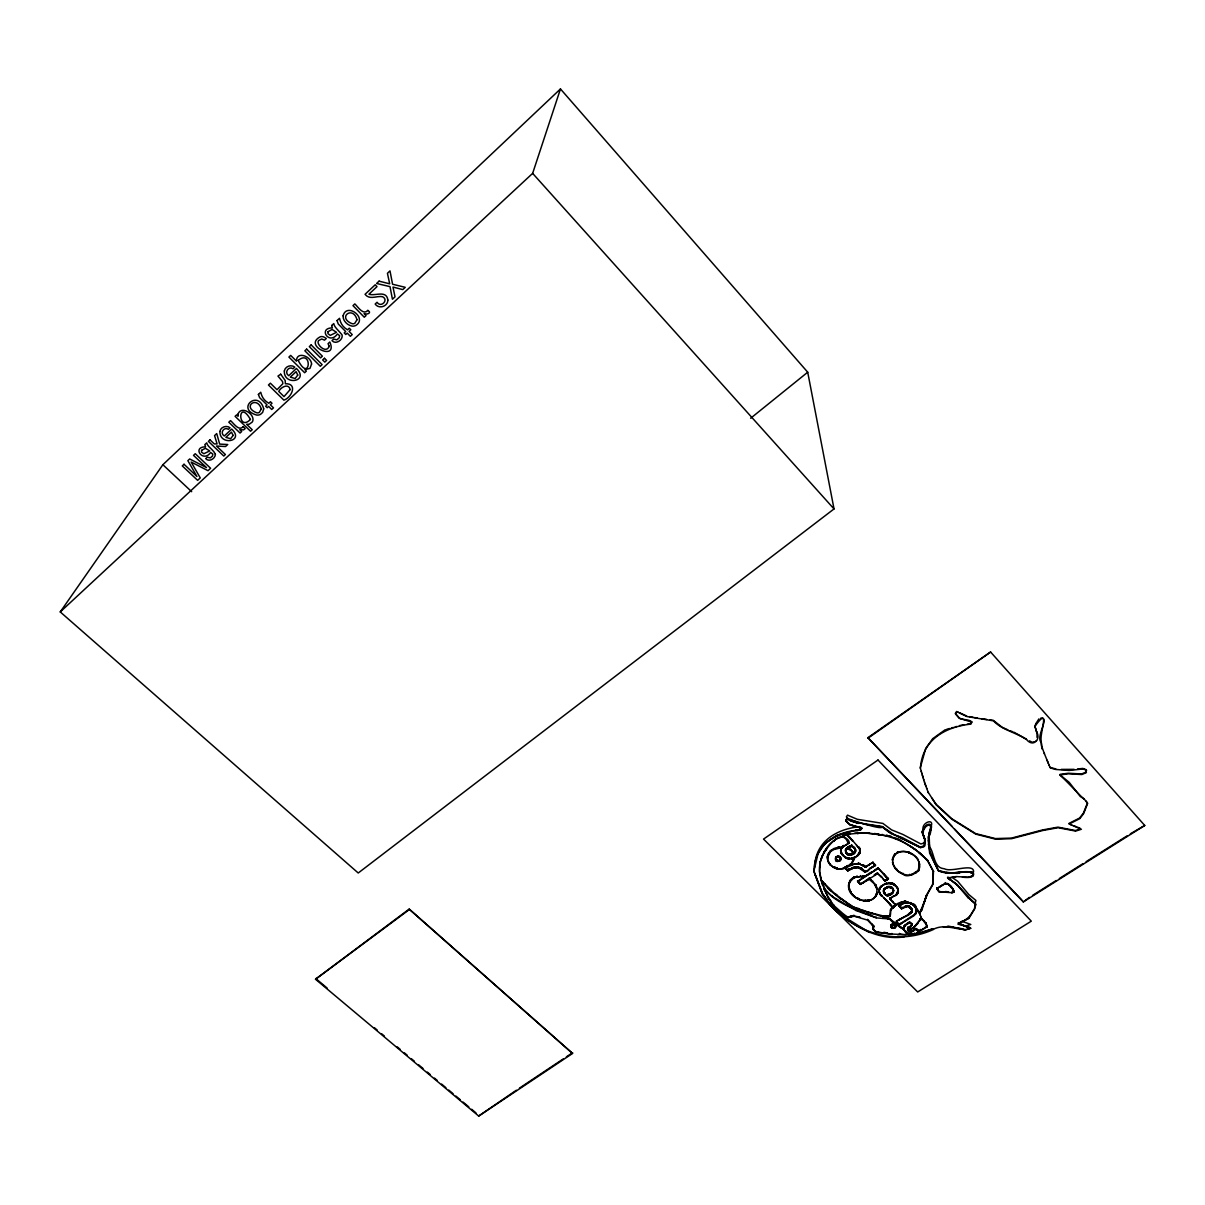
<?xml version="1.0" encoding="UTF-8"?>
<svg xmlns="http://www.w3.org/2000/svg" width="1205" height="1205" viewBox="0 0 1205 1205"><rect width="100%" height="100%" fill="white"/><g stroke="black" fill="none" stroke-linecap="round" stroke-linejoin="round"><path stroke-width="1.5" d="M898.252 890.073L897.846 892.303M881.563 895.029L881.879 896.189C879.334 895.902 878.55 886.82 879.002 891.745M878.957 891.308C879.846 882.798 893.462 880.087 897.469 888.04C899.141 890.314 898.297 893.598 896.174 895.27C886.232 897.499 893.161 902.786 895.752 904.488M843.47 867.871C834.839 873.806 820.243 857.84 831.51 850.278M875.146 864.437L875.252 865.356L865.07 872.119L858.547 867.766L854.089 867.871L847.763 870.808L845.127 868.278C837.023 871.019 825.53 865.371 827.699 855.505M840.774 858.954C833.378 867.555 835.909 850.007 841.015 859.255C830.893 867.585 837.596 847.868 840.533 860.31M968.323 927.413L970.462 928.242L958.849 923.361L968.835 918.391L974.694 908.841L975.568 904.187L968.338 897.68L975.417 903.599L974.423 908.811L968.564 918.315L958.577 923.271L966.997 926.886L959.361 923.874A10.303 8.104 -8.2 0 1 958.864 923.391L958.547 923.045M897.755 893.312C900.436 881.94 880.614 879.891 879.228 890.992M861.063 829.251L861.816 828.377C862.208 828.046 857.93 831.827 855.414 830.396C867.766 830.531 858.231 825.937 851.182 825.304C829.868 809.775 878.34 831.058 882.361 827.082L888.748 832.068L920.484 847.687L924.461 846.407L925.124 839.915L924.13 837.339M848.727 884.847C850.579 878.671 848.441 884.982 849.118 888.01C851.197 900.406 873.429 906.988 877.135 892.393M962.449 877.15C965.506 877.511 974.89 878.581 973.489 873.143C963.382 869.603 952.071 875.282 941.662 871.938C935.005 869.98 940.623 870.823 943.892 871.938C951.137 876.532 975.116 867.028 973.233 875.508L968.971 877.3L956.047 876.562L947.672 878.053L949.841 879.801L947.597 877.692M896.324 921.147L899.186 924.762L913.842 915.8L915.619 913.977L916.659 910.091L919.52 912.788L920.153 911.944L927.338 894.215L932.896 884.395L933.468 870.929M908.193 927.338C905.588 931.36 912.17 933.257 914.399 930.245L914.188 929.447C915.679 926.645 917.171 931.329 916.659 928.829M922.864 906.13L927.097 894.095L932.655 884.365L933.257 871.034M891.866 933.468L891.851 934.282L875.643 932.052L872.751 928.98L873.61 926.419L867.555 920.123L854.194 916.146C834.884 922.94 820.756 882.949 819.43 871.546C818.767 859.27 826.193 842.25 839.99 837.43M835.065 894.095L821.253 880.268L819.686 871.592L820.168 861.906L819.957 867.043M879.168 889.938L879.243 891.459M896.46 921.283L910.197 913.405L912.29 910.995L909.218 906.627L905.783 906.356L901.596 908.555L898.825 905.347L900.813 904.021L898.9 905.979L901.491 908.751L907.696 906.341L911.673 909.368L911.01 907.636M572.556 1053.441L409.173 909.097L315.514 979.243L478.686 1116.056L572.556 1053.441L409.173 909.097M890.977 924.928C889.124 928.422 895.782 929.823 895.857 926.163C895.375 922.096 887.859 925.967 892.303 927.699M892.875 892.107C884.184 903.961 878.852 881.578 892.649 888.838C893.884 894.562 894.05 887.498 890.45 887.226C887.377 886.082 881.277 889.998 884.575 892.98M853.667 847.522C846.332 840.879 841.783 858.698 852.251 854.556C855.957 854.948 855.701 847.702 855.204 849.661C856.333 852.477 852.236 855.354 851.98 850.655M849.043 869.799L847.672 870.552L845.217 867.931L854.481 864.06L859.873 864.121L865.597 867.118L858.999 863.669L851.393 864.497L854.074 858.186L859.421 853.953L860.144 849.766M1036.993 737.355L1037.098 733.122M889.998 916.628L885.509 916.553L885.329 915.74C891.399 916.854 890.39 916.433 890.706 909.85M890.525 909.715L889.847 916.433L885.434 916.327M883.386 890.962C883.627 898.222 893.929 895.963 893.508 890.073M873.218 929.507L873.7 925.741M478.686 1116.056L516.327 1090.239M928.483 836.451C932.399 834.884 931.977 813.42 922.352 831.51L923.572 835.788L922.623 833.077M849.721 848.757C839.147 846.588 852.116 861.906 852.763 851.664M920.801 916.99L921.388 918.782L913.345 927.91L908.51 930.004L907.983 927.232L907.621 929.386M853.908 858.532L850.866 864.603L851.423 863.247L851.875 864.392M891.098 926.148L893.206 928.166L895.586 926.329L893.387 924.566L891.098 926.148L891.173 924.657M916.674 911.492L916.387 910.498C915.604 917.954 918.481 904.096 913.059 904.021L916.056 908.826M860.114 851.227C858.532 858.849 846.738 861.68 842.446 854.661C834.447 843.711 859.843 845.955 843.154 836.36C846.995 832.369 839.614 839.162 843.154 835.472M933.589 871.501L927.489 860.385L933.393 871.607M861.816 828.377L849.525 824.566L845.789 820.53L846.979 818.798L856.77 822.985L859.406 822.985L846.904 818.225L846.015 820.801M857.327 856.062L859.828 851.317M929.04 832.128L929.462 843.786A139.313 113.797 -3.2 0 1 929.914 847.22C934.267 853.456 933.785 867.63 943.485 868.624A4.76 3.826 -8.5 0 0 944.419 868.79C951.423 872.721 973.941 862.705 973.565 871.787L970.763 872.962M827.73 857.086L830.35 851.89L832.836 849.796L841.934 847.522L840.683 850.655L841.557 853.984L846.889 858.472L853.742 858.367L852.809 861.997M848.953 884.048L849.118 888.01M848.697 883.973L848.742 885.298M974.74 905.06L975.884 900.421L968.805 894.517L957.719 881.337L952.884 877.948M814.64 867.239C815.258 841.06 837.234 828.844 859.873 826.645M855.414 830.396C833.679 832.911 814.294 846.437 813.977 870.944L815.544 875.794L815.032 874.243M930.757 827.217C935.035 818.165 923.045 821.705 922.91 828.407L923.587 830.998M928.618 835.818L930.727 829.341M873.158 927.654L872.676 928.437L875.884 931.902L891.971 934.071L911.402 934.929L914.851 934.056L927.142 926.856L925.802 922.684L926.434 924.416M924.491 845.609L920.364 847.115L902.334 837.596L891.128 833.589L882.256 826.525L859.406 822.985M882.994 878.776L884.892 881.201L888.431 878.942L878.34 868.202L864.603 876.773L862.614 876.457M892.649 893.101L893.206 889.908M920.394 768.308C922.322 739.207 945.835 726.841 970.929 724.1C974.8 718.752 960.671 720.439 959.105 717.758L955.354 713.405L955.972 712.501M951.709 892.107L951.799 892.905L953.803 891.549M952.854 892.619L953.727 891.158M849.435 881.292L850.263 880.117L849.043 884.621M845.503 849.766L847.01 847.657M1077.616 768.971L1082.798 768.429L1085.931 769.573L1086.368 772.586L1081.849 774.529L1068.398 773.791L1060.521 774.86A12.216 9.911 -14.1 0 1 1059.993 775.177C1066.802 781.171 1076.818 792.408 1084.229 799.337M875.658 896.61L876.622 893.251C873.038 908.299 846.392 898.945 848.651 884.726L848.862 888.01M876.879 894.231L876.909 888.642L874.935 884.545M918.511 860.144C915.679 854.255 902.334 847.025 895.21 854.541C887.121 864.603 901.159 877.466 911.628 874.725C930.124 861.756 909.353 881.473 902.907 873.987C897.74 872.119 893.402 867.63 892.423 862.132M1036.586 740.774L1035.637 741.256M896.249 853.517C892.785 853.878 892.137 864.06 892.378 858.894M875.553 896.038L876.773 893.658M917.803 870.823L919.053 868.278M919.279 863.322L918.511 869.106M918.903 869.754L919.746 866.952L919.114 862.193M890.555 910.423C898.87 896.912 913.691 901.34 918.481 911.221M60.25 611.929L532.64 173.369L560.461 88.944L807.712 372.209L834.026 508.932L358.231 873.007L60.25 611.929L162.871 464.723L560.461 88.944M907.757 928.935C916.824 921.93 906.356 920.59 903.78 928.392C904.578 933.062 910.317 936.405 914.7 933.905M930.501 828.091L929.808 829.959M926.404 895.119L924.265 902.138M926.66 895.225L921.72 910.106L919.686 913.029L919.415 912.2M872.902 928.332L873.429 927.684M845.805 849.781L847.19 847.793M820.243 862.479C821.192 852.462 842.521 824.476 848.094 843.44C843.485 847.281 838.288 847.507 832.76 849.224M822.578 855.61L821.539 858.291M1071.968 825.244L1068.94 823.452L1079.59 818.044L1083.416 813.089L1087.452 802.922L1085.75 800.798M921.689 910.182L922.548 907.802M908.058 928.362C918.165 922.97 906.732 919.686 904.006 927.112C900.557 932.595 890.254 913.691 882.979 918.225M931.104 827.835C930.893 820.228 922.051 829.688 922.352 831.51M844.886 868.097L847.582 865.506L843.545 868.443M930.652 825.952L929.658 824.431L927.73 825.033A55.566 44.585 -8.6 0 0 925.952 825.741L922.217 832.113A27.911 22.654 -9.4 0 0 922.322 832.881L923.105 835.276M1035.502 724.341L1035.185 726.871M1035.11 726.073C1050.911 704.533 1039.553 733.017 1041.18 740.804M893.266 892.287L893.071 891.098M870.221 868.233L875.523 865.431L872.782 862.449L865.521 866.937L864.844 865.868L865.235 866.998M915.755 912.426L915.619 913.977M1035.863 723.633L1038.951 718.858M855.324 851.348L854.029 852.763M953.516 891.564L951.845 892.694L938.966 891.745L936.857 888.718L945.609 883.16L948.998 884.756L953.321 889.426L949.661 885.449M917.788 923.497L913.48 928.061L920.108 919.536L922.352 919.385M851.393 864.497L851.784 863.187M891.308 924.883L891.037 926.359L892.257 927.443M830.004 851.227L831.134 850.263L828.377 854.255M895.21 854.541L895.255 853.592L893.523 856.906M823.889 852.206L827.127 848.275M860.747 829.477C846.091 832.037 825.32 837.837 818.466 852.372M850.353 880.689C851.784 874.875 867.314 877.601 862.373 876.095M849.781 881.955L853.984 877.707L860.611 876.381L860.596 875.583M893.417 856.333L895.104 853.968M915.363 913.887L899.171 924.551L896.565 921.87M845.021 867.841L847.672 870.236L854.014 867.299M907.199 933.273L904.925 931.058M963.307 921.524L970.311 916.011M918.632 931.691L918.361 930.305L919.987 930.335M853.863 853.245L855.023 851.363L854.917 852.643M853.215 853.712L852.055 851.227L847.281 848.35M851.107 863.654L847.657 866.079M895.405 927.458L895.42 926.073M1086.368 769.784L1086.157 772.043L1081.638 773.972L1068.202 773.249L1060.31 774.318A12.216 9.911 -14.1 0 1 1059.798 774.619L1069.227 782.376L1080.298 796.505L1084.018 798.779L1087.663 803.404L1083.626 813.646L1079.801 818.617L1069.151 824.024L1081.382 829.266L1075.628 831.089L1058.141 827.715L1042.702 830.516L1011.598 838.68L995.556 839.147L975.824 834.161L951.845 819.234L936.225 804.835M857.237 855.49L859.692 852.703L859.662 848.802M840.457 859.737C837.385 863.488 832.776 857.041 838.047 856.424M875.448 865.521L875.402 864.738M896.746 894.713L896.731 893.658M967.238 724.22L970.778 723.572L971.697 721.554M936.903 888.823L936.752 887.889L937.671 889.998M891.836 908.856L894.11 906.883M890.811 910.438C887.693 905.979 918.632 897.123 900.918 904.609M893.312 892.092L892.8 888.19M831.209 850.835L834.267 848.847M918.541 931.781L917.186 929.371L918.481 931.586L916.598 932.76M750.655 418.256L807.712 372.209M835.893 838.921L833.709 841.195M887.995 878.686L883.446 873.55M315.514 979.243L409.007 909.805M897.996 889.892L896.505 894.622L889.682 898.794L895.631 905.166L892.574 907.094L886.052 899.758L892.348 907.245L895.842 905.286M896.339 921.946C899.051 917.186 915.273 916.026 911.085 908.073M855.475 876.969L853.788 876.939L852.763 878.596M852.673 878.008L855.535 877.18M945.383 729.628L932.715 738.665L925.711 748.395L920.274 767.766L921.373 771.848M867.916 737.671L990.6 652.01L1144.75 825.47L1023.271 901.927L867.916 737.671L951.98 826.329M868.022 738.198L990.6 652.01M847.913 866.199L845.142 867.344L848.004 870.703M864.316 876.969L857.568 881.337L860.415 884.41L877.692 873.64L877.451 872.872L874.243 874.89M843.063 835.803L845.458 834.222L843.154 836.36M519.445 1088.145L563.232 1058.924M566.365 1056.845L572.616 1052.673M875.161 884.425C879.484 887.633 868.007 879.529 870.07 877.797M869.332 878.927L869.799 877.707L860.49 884.229L857.824 881.412L878.219 868.413L888.13 878.942L884.982 880.976L880.991 876.276M862.223 878.309L864.226 876.397M947.943 878.159L956.002 876.788M945.458 892.122L939.011 891.489L937.113 888.688C942.37 884.169 949.088 880.343 953.08 889.531L953.592 891.73M913.36 927.473L908.796 930.245C908.45 934.432 916.252 926.916 917.366 930.38M844.569 835.155L849.932 834.101C878.4 830.215 908.344 838.71 927.609 860.957M845.533 834.779L846.256 834.372L852.613 841.075L852.492 840.096M848.772 870.236L847.733 869.95M854.089 867.871C842.37 871.004 850.82 868.443 856.378 867.344C862.268 866.049 865.552 876.879 869.739 868.263M871.501 867.419L874.077 865.777M839.825 860.897C837.912 861.545 832.866 857.644 838.138 856.785M865.597 867.118L872.571 862.479M861.65 878.325L871.893 871.802M875.011 869.814L878.114 867.826M884.877 880.403L887.151 879.605M884.922 880.599L887.543 878.987M867.826 879.876L866.455 880.735L869.076 879.093L873.941 883.039L876.999 889.23M901.807 908.028L899.111 905.994L903.193 903.434L908.781 902.846L913.044 904.819M910.076 912.818L908.6 914.414M1029.401 897.379L1023.271 901.927M1032.564 895.39L1056.213 880.493M1059.361 878.505L1083.024 863.624M1086.172 861.635L1127.172 835.818M1130.32 833.845L1144.75 825.47M874.981 874.694L877.601 873.053M888.913 887.046L887.241 886.775L886.458 888.055M886.353 887.467L888.507 886.699M939.538 887.076L942.581 885.193M908.856 923.135L908.947 922.156L906.537 924.597M876.306 874.227L877.827 873.459L881.081 876.848M908.751 922.533L907.049 924.265M926.811 926.163L922.94 929.221L918.255 930.983L917.306 929.974M899.066 923.964L901.295 923.256M914.279 929.642L916.433 928.95M899.246 924.747L902.455 922.804M901.671 908.736L901.912 907.696L901.912 908.615M947.778 877.315L948.877 877.33M916.207 929.191L914.957 929.236M847.642 835.788L846.181 833.544L846.121 834.402M839.463 860.234L840.141 860.686M848.32 848.486C847.1 845.835 856.092 845.684 854.948 848.817M892.318 906.687L894.231 906.326M886.594 894.758L891.128 893.342L891.384 894.08M891.278 893.492L886.699 895.345M920.002 918.752L921.509 918.978M854.225 858.081L854.074 857.267M835.698 848.139L833.182 849.389M851.845 846L851.679 845.232L850.037 845.94L849.51 847.07M851.287 846.226L848.998 847.356M958.156 712.185L956.619 711.583L966.862 716.538L993.417 720.846C1002.485 730.351 1016.207 732.399 1026.735 739.75C1033.333 747.763 1041.271 738.921 1036.541 731.797M924.898 842.717L920.921 843.982L902.922 834.463L891.625 829.914L882.873 823.407L857.342 819.31L847.537 815.167A39.283 32.143 -7 0 0 846.949 816.011L846.392 816.854L848.471 819.159M958.502 922.653L958.984 923.949M846.046 833.845L851.483 839.388M851.498 845.533L855.279 849.54M919.987 918.933L921.795 918.797M1040.728 718.165C1050.383 717.186 1035.05 736.842 1041.361 742.611A146.242 121.961 -8.9 0 1 1041.692 746.317L1041.798 748.787M901.114 902.5L902.62 902.545M849.721 833.77L847.416 834.568L859.858 848.953M849.856 833.529L847.492 835.14L850.625 838.575M851.363 858.909L853.547 857.508L853.803 859.903M849.646 864.768L851.98 863.985M897.484 852.251L898.96 851.739M919.4 863.895C917.412 854.767 906.16 848.938 897.605 852.824L897.348 852.071L899.066 852.312M847.205 834.402L849.691 833.559M843.003 836.104L840.036 837.641M1034.447 741.678L1032.233 742.325L1029.537 740.849M851.363 854.315L848.802 854.36M851.363 854.089L848.742 854.089L848.877 854.932M970.326 927.654L967.6 928.498M968.79 928.769L970.462 928.242M1080.343 828.98L1075.417 830.516L1057.945 827.142L1042.506 829.959L1011.432 838.108L995.39 838.575L975.673 833.604L951.709 818.677L936.089 804.277M863.654 900.497L869.664 900.301M943.349 926.916L953.456 927.127L965.009 929.914L970.853 928.302L966.847 926.299M955.188 726.901L956.604 726.479M892.589 907.275L894.11 906.145M914.731 933.453L911.673 934.312M952.748 892.423L953.456 891.143M911.778 934.703L914.58 933.303L914.851 934.056M920.048 932.61L933.273 928.678L920.153 933.197L908.63 935.095M966.907 929.552C956.122 929.838 944.539 923.527 933.393 929.281M850.188 831.631L836.707 835.336L824.627 843.862L818.029 853.758L813.812 871.305L822.202 893.929L830.591 905.166L822.352 893.236L815.484 875.222M933.453 929.477C897.303 945.985 856.213 933.604 830.019 904.97L827.519 901.491M951.332 728.001L953.321 727.443M869.046 900.707L869.091 899.849M851.272 858.337L853.652 857.794L853.938 859.451M946.769 729.251L949.54 728.498M852.055 863.744L851.302 863.925M854.194 916.146L854.044 915.378L850.76 916.222L850.941 917.005M850.851 916.418L854.119 915.559M858.457 917.171C864.964 918.315 850.866 914.173 847.537 917.638L834.086 905.753L828.031 897.364L824.1 888.898L832.309 896.52L856.062 910.528L876.216 917.879L889.652 918.993L892.664 922.187L901.807 927.714M848.516 917.005L846.618 917.231M837.355 847.371L838.996 846.964M907.139 933.483L910.137 934.327M902.922 903.298L905.437 902.786M907.245 934.071L907.004 933.077M904.789 902.53L903.193 903.434M959.511 725.591L963.699 724.853M953.456 927.127L948.094 926.118L945.865 927.097M1074.152 769.347L1061.244 769.393M973.218 872.917C964.964 869.498 955.188 874.468 946.317 872.149M861.033 832.745L869.347 832.836M860.957 832.971L869.257 833.062M891.248 836.36L865.913 832.971L854.782 833.182M863.352 900.677L869.573 900.542M865.476 867.148L864.753 866.606M865.461 900.979L865.356 900.195M899.548 933.996C913.3 936.933 904.262 930.139 899.894 926.75L899.789 926.163M897.589 936.315L903.855 936.767M903.825 936.978C877.858 940.518 853.291 926.449 834.884 909.218M887.136 896.068L887.106 895.3M880.976 915.77L890.164 915.83M885.509 916.553L863.729 911.07L853.035 906.747L840.894 898.704L852.899 906.958L881.066 916.357M889.064 836.044L886.368 835.216M959.632 873.023L956.68 873.459M893.462 923.768L895.24 924.491L895.857 926.253M886.187 918.12L890.118 919.023M948.516 891.821L945.323 891.549L945.368 892.348M945.247 891.76L948.456 892.046M946.332 872.495L941.105 871.546A98.644 80.479 -11.1 0 1 938.695 870.838L929.763 850.926A137.34 112.035 -3.2 0 0 929.326 847.492L928.754 836.436A15.304 12.396 -9 0 1 929.296 834.628L931.616 826.796A57.418 46.618 -6.7 0 0 930.667 825.546L929.914 824.687M893.492 923.979L895.345 925.078M876.155 833.89L879.62 834.854M1055.821 768.926L1052.462 768.067M846.407 858.276L848.938 858.367M887.046 932.821L883.822 932.384L884.018 933.227M883.913 932.625L887.046 933.047M990.058 719.882L993.266 720.319L1002.153 727.278L1007.952 729.899M875.553 931.465L878.4 932.459M981.668 718.722L986.835 719.46M864.512 876.201L862.524 875.884L862.464 876.668M846.889 858.472L846.558 857.538L849.013 858.939M892.8 889.034C893.221 887.603 889.561 885.539 889.802 887.332M905.045 931.646L904.85 930.531L910.438 934.734M863.157 824.009L882.542 826.916L894.652 834.914M974.514 717.562L977.165 718.029M957.9 924.13L965.341 926.148L970.793 924.476L961.846 921.238M892.408 928.287L892.122 927.383M969.543 716.614L973.188 717.321M837.174 868.127L834.417 867.344M834.493 867.916L834.568 867.133L836.632 868.579M893.462 883.702L890.841 882.768L890.841 883.551M890.088 886.82L892.378 888.07M893.598 884.063L891.384 883.672M850.128 820.906L854.676 822.232M856.198 822.669L858.668 823.392M861.696 827.624L858.096 827.067M1051.408 767.766L1050.052 767.314M971.908 722.126L959.255 718.27L955.505 713.932L956.122 713.014A41.407 34.358 -13.2 0 1 956.755 712.11L956.665 711.537A41.392 34.343 -13.2 0 0 956.213 712.14M907.983 905.648L910.438 907.034M907.591 905.753L910.152 907.109M865.326 866.546L866.32 866.681M867.856 914.023L871.2 915.243M866.064 913.616L871.079 915.454M896.942 835.848L920.635 847.507L924.371 846.226L924.838 839.689L923.331 835.893M856.484 897.77L860.024 899.533M858.065 899.035L859.918 899.758M847.868 847.778L849.796 849.314M1010.106 730.742L1012.562 731.676M895.692 838.062L899.201 839.418M892.378 837.068L886.85 835.457M894.05 837.957L901.069 840.653L915.439 849.525L927.669 860.204M912.607 854.194L907.606 851.875M912.471 854.42L907.531 852.101M1074.047 825.817L1076.427 826.781M1077.616 827.263L1080.147 828.272M1086.579 770.326L1083.009 768.971L1069.181 770.447L1056.017 769.483A5.031 4.082 -14.2 0 1 1055.053 769.302L1050.248 767.856L1049.133 765.175M959.783 712.893L966.711 716.011M900.497 872.902L901.702 873.52M902.771 928.95L902.425 927.865M892.559 921.584L894.758 922.789M1026.555 739.207L1013.797 732.158M860.852 868.052L864.497 871.2M847.205 904.488L851.649 907.109M847.085 904.699L851.528 907.32M847.251 918.737L869.377 932.444M909.444 845.624L915.303 849.736M870.13 879.198L869.076 879.093M856.378 897.981L857.915 898.418M869.227 878.34L870.221 879.786M864.588 871.772L861.379 868.082L861.876 869.212M948.215 878.355C958.879 884.53 966.651 895.782 975.809 904.247A101.325 81.247 -5.8 0 1 975.267 906.567M952.899 881.638L957.538 884.892M968.474 898.267L957.357 885.073L949.706 879.213M843.952 914.761L845.488 915.875M848.591 917.592L846.513 916.869M889.772 918.858L887.708 918.632M837.385 895.496L834.99 893.508L834.975 894.321M828.889 888.778L831.284 890.766M834.899 893.749L847.055 902.907M822.638 882.211L821.479 880.403L828.95 889.35L840.97 899.292M894.863 924.988L894.487 923.979M852.266 851.061L848.682 848.094M315.725 978.505L327.173 988.1M374.378 1027.684L377.24 1030.094M381.533 1033.694L384.395 1036.089M397.258 1046.889L400.12 1049.284M404.413 1052.884L407.275 1055.279M411.568 1058.879L414.43 1061.289M418.722 1064.889L423.015 1068.489M427.308 1072.089L430.17 1074.483M434.448 1078.083L437.31 1080.478M441.602 1084.078L445.895 1087.678M448.757 1090.073L453.05 1093.673M455.912 1096.083L460.205 1099.683M463.066 1102.078L468.79 1106.868M471.652 1109.278L475.945 1112.878M916.387 928.543L916.553 929.537M836.059 860.581L835.637 857.508M830.516 904.578L835.336 909.293M836.24 909.549L845.85 918.451M919.038 852.327L923.979 856.83M938.921 891.715L938.454 890.781M918.888 852.538L923.798 857.026M821.479 880.403C825.44 900.948 857.885 910.091 876.336 917.668L876.231 917.08M901.144 904.714L899.005 905.407L901.491 907.967M162.871 464.723L191.67 491.685M854.676 896.384L851.89 894.185M891.248 927.609L890.902 925.063M841.346 852.643L843.44 855.671M872.706 862.675L875.252 865.356M891.76 906.265L880.283 894.08L879.153 890.872M873.821 926.419L867.615 919.34M954.556 829.055L1021.81 899.984M912.938 904.232L915.74 908.028M877.692 873.64L882.241 877.601M925.922 923.286L921.72 918.843L919.325 912.471M883.943 897.906L886.112 900.195M923.723 920.831L925.666 923.376L923 920.063M845.714 819.957L847.883 822.819M918.029 911.191L916.553 909.504L917.879 911.417M917.246 929.793L918.376 930.983M852.04 845.292L855.61 850.007M830.14 904.232L830.381 904.985M856.469 845.187L859.602 848.983M883.672 891.128L885.389 893.974M532.64 173.369L834.026 508.932M827.805 887.693L830.802 890.555M895.3 925.41L894.773 924.115M835.954 859.602L836.345 860.807M829.808 899.743L827.79 897.454M829.974 899.578L828.031 897.364M829.13 863.277L828.573 862.539M816.147 877.195L822.428 893.824L826.208 898.704M879.996 893.688L879.65 892.679M935.848 803.991L932.022 798.177M935.984 804.548L928.227 792.318M850.128 890.555L851.091 892.031M859.105 847.657L859.948 850.203M938.364 870.869L929.673 853.215L928.558 844.072L928.693 845.232M1044.449 753.878L1041.512 745.775A146.167 121.916 -8.9 0 0 1041.18 742.069M936.722 888.13L937.987 890.495M841.09 852.718L842.973 855.55M879.59 893.462L879.123 892.046M923.437 835.231L924.536 838.243M859.542 847.913L860.159 849.871M932.399 857.96L937.37 868.413M1036.707 732.248L1037.128 733.303M1049.329 765.732L1047.1 760.265M1044.253 753.336L1048.395 763.473M923.346 835.186L922.458 832.263L922.653 833.273M926.615 787.995L928.347 792.875M925.545 922.789L926.931 926.75M926.735 788.552L925.033 783.657M925.802 786.006L924.431 781.834M1035.893 729.417L1035.14 727.202M915.815 907.892L916.162 909.248M849.028 887.422L849.585 888.989M848.772 887.437L849.661 889.576M876.05 885.374L877.18 888.657M820.861 879.529L822.578 885.163M923.617 779.258L924.551 782.391M1036.104 730.049L1035.065 726.811M923.738 779.801L922.352 775.101M1036.737 732.324L1035.908 729.522M924.084 837.46L923.648 835.818L924.431 838.334M923.135 777.858L921.72 772.977M878.987 891.595L879.228 892.634L878.867 890.269M921.253 771.305L921.855 773.52M859.933 848.832L860.234 850.338M1036.104 730.155L1036.586 731.842M973.309 874.514L973.173 873.55L973.233 875.508M972.209 875.945L968.971 877.3M969.317 927.248L969.663 928.498M953.185 888.838L953.863 891.745M965.009 929.914L963.337 929.296M953.501 890.194L953.878 892.287M960.957 922.367L959.632 922.849M953.08 889.531L950.941 887.226M953.245 890.224L953.607 892.378M961.65 928.663L957.553 927.895M958.442 922.684L958.683 923.633M947.567 877.436L947.717 878.279M879.213 891.339L879.409 892.378M948.606 884.018L948.802 884.907M947.115 883.31L947.175 884.124M945.232 882.602L945.262 883.506M930.817 825.726L931.254 827.172M929.763 824.898L929.447 824.627M928.332 840.578L928.678 844.645M938.273 887.874L937.008 888.01L937.987 890.028M925.109 840.096L924.702 838.575L924.34 845.835M912.275 910.378L911.447 908.148L912.125 911.598M918.993 861.62L919.686 864.859M918.059 870.899L917.743 871.351M926.675 925.078L927.142 926.856M915.649 872.269L915.86 873.068M922.006 908.48L921.539 909.67M923.693 920.469L923.843 921.418M921.192 909.73L921.313 910.754M909.218 851.965L909.233 852.763M912.968 873.64L913.164 874.423M920.605 910.558L920.62 911.733M921.599 918.255L921.915 919.4M920.304 915.303L918.21 911.296M922.834 928.618L923.06 929.386M920.68 918.436L920.801 919.249M911.522 874.152L911.598 874.951M919.746 918.963L919.701 919.761M878.912 891.173L879.093 892.182M916.975 909.986L917.457 910.965M909.82 874.273L909.88 875.071M916.222 908.284L916.689 910.754M920.71 929.432L920.74 930.275M915.86 907.335L916.297 909.926L916.041 908.66M916.162 911.311L916.387 912.456M916.026 911.748L916.177 912.998M916.041 913.239L916.177 909.338M917.532 923.407L913.345 927.91M900.948 840.096L900.933 840.879M915.243 913.3L915.423 914.249M911.839 903.358L911.808 904.142M911.161 902.997L911.131 903.78M912.125 909.579L912.305 910.588M910.664 902.756L910.634 903.539M915.649 928.558L915.634 929.492M910.212 902.56L910.182 903.358M911.869 910.588L911.914 911.989M911.628 911.146L911.778 912.17M911.387 911.507L911.628 912.351M910.167 906.778L910.558 907.983M911.251 911.673L911.447 912.516M909.911 906.552L910.272 907.696M910.905 912.004L911.025 912.863M908.54 902.048L908.781 902.846M909.368 906.16L909.775 907.26M902.922 873.203L902.907 873.987M909.097 906.039L909.383 906.988M908.6 905.859L909.007 906.808M910.197 913.405L909.79 912.742L908.239 914.384M911.959 923.663L912.321 924.928M907.576 902.018L907.696 902.816M908.269 905.753L908.51 906.627M912.953 930.2L912.968 931.104M913.224 933.709L913.42 934.478M901.325 873.128L899.804 872.164M907.591 905.558L907.696 906.341M912.29 930.561L912.562 931.329M906.431 901.973L906.597 902.786M911.824 930.772L912.034 931.54M912.426 933.935L912.562 934.734M893.944 837.4L893.899 838.168M906.085 901.415L906.341 902.394M906.763 905.603L906.913 906.401M909.805 921.674L910.046 922.473M910.423 925.47L910.573 926.314M910.935 928.377L911.101 929.176M911.507 930.863L911.778 931.616M905.693 901.174L906.024 902.666M906.356 905.648L906.506 906.446M911.176 930.923L911.507 931.676M905.03 900.828L905.452 901.837M906.009 905.693L906.16 906.491M910.814 930.938L910.965 931.736M911.296 934.131L911.778 934.899M904.895 900.858L905.076 901.641M905.663 905.768L905.814 906.567M910.528 930.938L910.694 931.751M904.624 902.349L904.895 903.117M905.241 905.889L905.452 906.657M909.941 930.863L910.423 931.736M910.573 934.146L910.769 934.944M909.67 930.802L909.88 931.661M897.936 870.718L898.358 871.516M903.901 901.22L903.825 902.078M907.967 922.759L908.163 923.557M909.173 930.622L909.624 931.601M909.82 934.071L910.257 934.929M909.022 930.546L909.142 931.42M909.579 934.011L909.805 934.869M908.133 927.037L908.314 927.94M908.585 929.401L908.796 930.245M908.886 930.456L908.901 931.299L908.404 929.401M897.017 869.498L897.364 870.643M896.656 869.121L897.062 870.341M902.801 902.259L901.099 902.289L901.22 903.087M907.711 927.654L908.299 930.787M896.294 868.79L896.701 869.995M907.546 928.136L907.907 930.35M908.359 933.589L908.374 934.417M895.722 868.202L896.038 869.347M902.982 907.049L903.238 907.817M907.877 933.348L907.998 934.252M907.38 933.047L907.892 934.191M895.179 867.48L895.39 868.715M906.522 932.399L907.139 934.086M903.599 917.261L899.292 919.927M904.91 925.033L905 925.997M906.085 932.022L906.28 933.001M897.65 887.919L898.312 891.564M904.503 925.47L904.789 926.253M905.783 931.676L905.889 932.625M897.364 887.467L897.725 889.019M897.981 890.631L898.117 892.453M901.084 907.591L901.22 908.555M904.202 925.862L904.443 926.811M897.83 891.534L897.951 892.89M900.677 907.184L900.903 908.239M904.157 925.967L904.142 926.811M896.535 886.473L896.595 887.377M903.886 926.525L903.916 928.001M897.273 892.845L897.333 894.005M903.569 927.278L903.916 929.356M897.017 893.251L897.138 894.276M899.201 905.076L899.111 905.994M903.404 927.805L903.765 929.612M894.969 884.877L895.375 886.082M898.825 905.347L899.141 906.356M902.876 928.181L903.223 929.085M896.4 894.035L896.4 895.059M894.411 884.365L894.502 885.253M896.038 894.396L896.174 895.27M893.929 883.988L894.11 884.937M895.737 894.637L895.857 895.496M901.912 928.302L900.195 926.675M893.236 883.581L893.703 884.651M892.875 883.401L893.297 884.41M892.709 883.325L892.875 884.199M892.107 883.099L892.408 884.003M893.161 888.748L893.583 891.248M895.3 903.976L895.601 905.452M891.956 887.377L892.303 888.462M892.83 891.67L892.98 892.694M895.074 904.88L895.179 905.723M882.165 834.357L882.12 835.14M891.459 887.061L891.896 888.13M891.203 886.94L891.263 887.769M892.257 892.468L892.348 893.402M899.442 933.393L899.472 934.191M890.194 882.663L890.299 883.476M890.932 886.82L890.917 887.618M892.016 892.694L892.046 893.658M890.344 886.639L890.555 887.498M894.2 907.47L893.929 906.717L892.724 908.45M896.927 923.708L897.348 924.506M890.043 886.564L890.194 887.392M892.83 901.355L892.965 902.319M888.266 878.204L888.416 879.032M888.853 882.602L889.185 883.401M888.1 879.273L883.205 873.67M889.426 886.488L889.411 887.287M879.695 834.628L874.619 833.468L874.574 834.252M887.558 878.701L887.648 879.575M889.124 886.473L889.019 887.272M890.284 893.809L890.42 894.607M895.451 924.747L895.812 926.6M888.492 886.488L888.612 887.272M895.24 924.491L895.661 927.052M888.13 886.519L888.266 887.302M894.863 923.376L892.649 921.343L892.664 922.187M887.859 886.564L888.145 887.332M890.073 897.891L889.968 898.779M895.104 926.705L895.089 927.76L894.562 927.127M886.835 882.858L886.94 883.657M889.636 898.102L889.953 899.141M894.005 923.828L894.381 924.747M887.241 886.775L887.422 887.558M890.435 904.398L890.435 905.241M893.673 923.783L894.005 924.627M894.321 927.278L894.517 928.091M886.172 883.039L886.383 883.807M886.835 886.94L887.046 887.708M893.251 923.768L893.598 924.566M893.809 927.504L893.99 928.272M886.549 887.091L886.775 887.859M888.01 894.938L888.07 895.767M893.041 923.783L893.191 924.566M893.643 927.534L893.824 928.317M893.342 927.564L893.568 928.362M884.545 880.042L885.027 881.186M887.332 895.21L887.467 896.008M884.907 883.521L885.012 884.334M891.203 919.822L891.323 920.786M892.016 924.069L892.227 924.838M884.53 883.717L884.741 884.485M890.646 919.234L890.887 920.334M891.715 924.265L891.836 925.078M884.997 888.13L885.088 889.004M891.233 924.597L891.414 925.47M891.715 927.172L892.001 928.151M884.651 888.386L884.801 889.23M890.149 918.737L890.209 919.611M891.203 926.675L891.67 927.955M884.41 888.597L884.44 889.606M884.199 888.808L884.259 889.817M890.706 925.997L890.857 926.901M883.913 889.139L883.898 890.525M884.5 892.528L884.681 893.568M883.611 889.667L884.139 892.98M883.431 890.239L883.837 892.604M881.548 885.645L881.473 886.654M878.038 867.645L878.279 868.413M880.915 886.142L881.066 887.016M880.328 886.76L880.373 887.814M879.801 887.452L879.831 888.672M879.379 888.145L879.62 889.124M880.192 893.508L880.524 894.713M879.243 888.477L879.334 890.043M882.873 917.623L882.934 918.436M873.294 862.449L873.505 863.503M872.932 862.087L873.083 863.066M876.638 894.125L876.577 895.225M876.201 894.682L876.276 895.722M870.477 864.045L869.121 864.904M872.691 880.991L872.631 881.759M869.423 864.437L868.187 865.235M871.305 879.65L871.305 880.478M868.685 873.565L868.88 874.363M869.408 878.219L869.453 879.288M875.914 932.113L875.297 930.817L875.643 932.052M872.269 913.029L872.164 913.797M864.121 865.28L864.467 866.064M865.235 871.14L865.22 872.074L864.889 871.32M873.52 925.817L873.595 927.202M873.851 929.326L874.227 930.576M863.247 864.753L863.714 865.838M872.872 924.853L873.188 925.997M864 870.356L864.136 871.351M868.579 899.954L868.745 900.753M857.84 832.971L857.84 833.77M868.157 899.999L868.504 900.783M871.893 923.813L872.134 924.898M872.751 928.016L872.812 929.07M859.767 848.38L860.204 851.799M863.157 869.543L863.473 870.703M859.286 847.461L859.752 849.374M859.903 850.052L860.039 852.568M864.844 881.759L862.313 883.37M855.625 826.344L849.525 824.566M858.924 846.995L859.195 848.23M859.737 851.724L859.783 853.276M862.132 868.579L862.629 869.874M864.241 881.879L861.997 883.31M861.952 868.459L862.193 869.468M863.262 876.005L863.172 876.788M859.255 852.944L859.421 853.953M859.045 853.336L858.954 854.601M860.837 867.766L860.942 868.639M859.798 863.307L859.873 864.121M858.186 854.42L858.246 855.354M857.855 854.752L858.005 855.565M858.578 863.051L858.939 863.895M859.15 867.118L859.075 867.901M866.169 913.405L866.154 914.203M858.126 863.036L858.261 863.819M855.445 849.209L855.671 851.122M855.023 848.516L855.535 851.649M858.02 866.892L857.99 867.675M860.4 883.657L860.611 884.41M855.264 850.745L855.414 851.92M855.189 850.956L855.279 852.161M860.009 883.235L860.144 884.184M859.798 883.009L859.783 883.837M854.646 851.905L854.707 852.854M856.875 866.772L856.891 867.57M859.06 882.226L859.542 883.22M863.639 910.483L863.684 911.311M858.668 881.819L858.939 882.949M854.134 852.387L854.104 853.336M854.812 856.86L854.812 857.719M856.288 866.772L856.318 867.57M853.185 852.507L853.547 853.742M856.996 875.839L857.086 876.638M857.523 880.704L857.824 881.759M851.754 845.217L851.95 846.046M855.113 866.877L855.204 867.66M852.553 851.784L852.854 852.794M852.718 853.426L852.884 854.194M852.989 857.719L853.125 858.502M853.411 859.376L853.547 860.686M854.541 866.967L854.646 867.751M850.835 845.579L850.941 846.377M852.221 853.727L852.251 854.556M853.185 860.054L853.758 858.532M851.016 849.51L850.926 850.278M853.396 867.254L853.547 868.037M858.096 898.252L858.126 899.066M850.037 845.94L850.007 846.814M850.866 854.209L851.046 854.993M852.839 867.449L853.02 868.218M848.907 842.37L849.043 843.214M850.519 854.255L850.519 855.053M851.845 862.66L852.071 864.557M853.788 876.939L853.984 877.707M848.486 842.641L848.666 843.41M850.218 854.27L850.188 855.053M852.086 867.751L852.221 868.549M858.291 908.329L858.291 909.127M848.019 842.867L847.898 843.771M849.63 854.24L849.525 855.038M846.121 833.559L846.256 834.372M848.215 846.919L848.546 848.847M849.179 854.179L849.194 854.993M850.594 864.136L850.896 864.919M847.808 847.416L848.064 848.651M849.435 858.186L849.57 858.984M847.492 847.341L847.657 848.501M854.752 896.972L852.131 894.095M848.305 853.968L848.275 854.752M849.781 864.497L849.736 865.341M846.829 847.808L846.904 848.697M847.642 853.682L847.989 854.646M856.092 909.73L856.062 910.528M846.663 847.959L846.723 848.892M847.416 853.547L847.702 854.511M849.676 868.85L849.781 869.649M846.347 848.26L846.392 849.299M847.175 853.396L847.175 854.194M847.657 857.9L847.928 858.758M846.076 848.576L846.181 849.63M846.558 852.869L846.934 854.029M850.594 879.665L850.655 880.719M845.88 848.892L845.88 850.353M846.091 852.266L846.332 853.456M845.579 849.54L846.076 853.14M845.413 850.444L845.729 852.538M848.019 869.784L848.29 870.537M842.882 835.668L843.078 836.662M846.03 857.297L845.94 858.065M851.167 892.619L850.203 891.143M847.251 869.603L847.687 870.793M849.329 882.678L849.269 883.777M843.605 845.428L843.545 846.362M845.067 856.725L845.518 857.824M846.904 869.227L846.979 870.146M844.826 856.529L844.976 857.478M848.802 883.581L849.043 886.473M842.792 846.015L842.898 846.889M845.624 866.696L845.699 867.555M842.506 846.272L842.536 847.251M845.202 867.013L845.473 868.202M842.099 846.663L842.19 847.642M845.021 867.163L845.127 868.278M841.858 846.949L841.903 848.034M841.421 846.919L841.647 848.441M841.346 847.717L841.436 848.847M842.039 853.727L842.19 854.722M841.03 848.335L841.12 849.751M841.557 853.035L841.798 854.285M840.744 849.194L841.557 853.984M840.593 850.082L841 852.854M849.495 916.553L849.676 917.321M840.774 857.599L841.015 859.255M839.072 847.537L839.057 846.738L837.445 847.928M840.412 857.071L840.819 859.888M840.021 856.725L840.457 858.005M839.719 856.544L840.036 857.568M840.277 859.557L840.277 860.566M839.388 856.409L839.629 857.297M839.026 856.303L839.328 857.177M847.416 917.005L847.657 917.833M838.65 856.228L838.996 857.071M838.258 856.213L838.484 856.996M838.936 860.445L839.132 861.214M837.671 856.258L837.942 857.011M838.318 860.551L838.544 861.319M837.49 856.288L837.596 857.071M837.821 860.551L838.153 861.349M845.564 916.463L844.042 914.535L844.027 915.348M837.565 860.521L837.761 861.334M834.673 840.171L833.378 841.135M836.767 856.544L836.963 857.297M837.324 860.475L837.37 861.259M836.918 860.34L837.189 861.214M835.984 857.086L836.134 857.96M836.541 860.129L836.827 861.078M835.924 857.162L835.984 858.201M837.294 867.916L837.249 868.7M834.191 848.275L834.312 849.058M835.396 858.111L835.652 860.069M835.472 867.54L835.607 868.368M835.05 867.359L835.396 868.308M840.653 912.516L840.247 912.155M840.653 912.878L839.885 912.11M831.586 849.887L831.586 850.835M1035.005 726.329L1035.246 727.338M829.868 863.91L830.064 865.07M829.673 864.106L828.136 861.214M826.901 848.124L823.949 852.779M834.011 905.166L834.056 906.085M827.428 856.348L827.715 858.487M832.354 895.722L832.309 896.52M830.983 900.979L830.938 901.777M828.844 888.371L828.95 889.35M822.006 856.348L822.096 857.629M825.003 884.033L825.259 885.163M824.235 888.145L824.536 890.329M820.951 879.334L821.253 880.268M820.545 877.421L820.756 878.671M893.462 889.727L893.613 890.661M928.136 836.948L928.452 841.15M848.666 885.268L848.772 886.458M298.192 360.4C310.167 383.687 312.893 348.456 298.192 360.4M237.957 414.143L238.108 416.237L236.677 414.851L235.096 416.327L250.535 431.239L252.207 429.703L246.633 424.311L249.209 424.25L252.146 422.142A5.92 5.242 33.5 0 0 252.975 418.798C252.191 412.411 240.864 406.07 237.957 414.143M219.928 431.45C219.37 446.136 245.007 441.557 231.691 429.055L224.296 435.984C219.476 433.092 224.07 426.329 228.393 429.326L230.065 427.76C226.585 425.004 220.56 426.886 219.928 431.45M311.568 364.061L309.971 368.384L304.88 369.619L306.371 371.11L304.654 372.722L288.914 357.072L290.691 355.4L296.475 361.154C296.279 350.58 311.387 356.303 311.568 364.061M343.109 315.846C342.792 320.801 347.296 325.154 351.935 326.088A6.673 6.146 38.1 0 0 356.138 325.26C367.45 317.834 346.498 302.139 343.109 315.846M331.676 325.516L332.384 327.911C317.698 327.85 329.116 345.745 337.43 333.966L339.629 335.668L339.238 337.792L336.843 339.84L333.695 339.057L332.008 340.623C335.668 345.007 343.109 339.961 342.145 335.035C339.102 330.818 334.237 327.308 333.755 323.588L331.676 325.516M284.35 370.974C283.537 386.263 309.821 381.398 296.43 368.474L288.733 375.689C283.898 372.646 288.628 365.687 293.056 368.76L294.788 367.118C291.188 364.226 285.043 366.32 284.35 370.974M387.859 300.075C387.92 306.401 378.897 309.504 375.177 304.037L377.06 302.274C380.855 308.299 389.17 299.894 382.497 296.686C376.683 295.571 369.694 300.301 365.055 294.306L375.207 284.787L376.999 286.654L368.926 294.216C374.981 296.385 386.579 289.697 387.859 300.075M280.675 374.198L285.208 380.539L285.359 383.762C297.891 383.205 291.866 397.53 283.883 400.15L268.459 384.998L270.387 383.19L277.014 389.712L282.889 383.672L282.497 381.473L277.948 376.096L280.675 374.198M215.394 454.315C215.258 458.744 209.007 462.419 205.694 458.638L207.245 457.177L210.288 457.93L212.502 456.032L212.803 454.059L210.634 452.478C203.103 463.368 191.535 446.784 205.588 446.844L204.835 444.615L206.748 442.838C207.185 446.618 213.466 449.555 215.394 454.315M263.699 408.857L262.645 412.411L260.626 414.264A6.507 5.769 33.8 0 1 256.59 415.047C235.638 408.917 258.412 388.989 263.699 408.857M261.304 409.037L259.271 412.441A3.6 3.193 33.8 0 1 256.469 412.697C241.738 406.778 257.222 395.24 261.304 409.037M356.981 319.732L354.782 323.332A3.69 3.404 38.1 0 1 351.89 323.603C336.843 317.382 353.125 305.166 356.981 319.732M233.122 435.412L230.652 438.725L225.847 437.37L231.45 432.128L233.122 435.412M297.756 375.071L295.165 378.521L290.285 377.12L296.114 371.667L297.756 375.071M250.429 419.461C237.34 432.715 237.777 397.514 250.429 419.461M290.149 389.592L284.019 396.596L278.762 391.414C280.765 387.227 288.703 382.783 290.149 389.592M329.055 346.076L328.829 347.296C325.787 352.297 319.325 347.04 318.195 343.094A3.314 3.013 36.9 0 1 318.572 340.623L321.675 338.982L324.552 340.126L326.314 338.485L323.844 337.008A5.513 5.016 37 0 0 320.425 336.722C302.304 345.82 338.575 361.801 329.809 342.009L328.061 343.651L329.055 346.076M201.581 450.339L201.521 452.116L203.841 453.743L209.73 450.941L205.362 448.275L201.581 450.339M258.397 394.427L259.617 397.635L267.058 404.91L265.657 406.221L267.209 407.727L268.594 406.416L271.728 409.474L273.49 407.847L270.357 404.79L271.999 403.253L270.462 401.732L268.82 403.283C263.142 400.105 261.651 395.782 260.747 392.243L258.397 394.427M328.046 331.691L327.911 333.604L330.275 335.367L336.541 332.309L332.083 329.447L328.046 331.691M337.054 320.575L338.213 323.949L345.699 331.541L344.223 332.911L345.775 334.478L347.236 333.122L350.384 336.316L352.222 334.598L349.073 331.405L350.806 329.778L349.269 328.212L347.537 329.824C341.693 326.465 340.367 321.976 339.524 318.286L337.054 320.575M243.199 426.706C238.786 431.646 233.439 422.925 230.517 420.62L228.814 422.217L240.051 433.032L241.663 431.526L239.735 429.658L243.531 429.884L245.187 428.634L243.199 426.706M367.811 310.408C363.232 315.695 357.704 306.507 354.827 303.916L352.99 305.648L364.287 317.231L366.034 315.605L364.091 313.601C366.456 315.062 372.586 312.863 367.811 310.408M184.034 464.271L182.286 465.913L197.635 480.343L200.256 477.903L191.173 462.042L208.013 470.688L210.619 468.263L195.255 453.728L193.508 455.37L206.507 467.585L189.682 458.969L187.859 460.671L196.942 476.502L184.034 464.271M210.016 439.87L208.405 441.376L223.784 456.032L225.395 454.526L216.478 446.031L225.561 446.528L227.73 444.525L219.687 444.103L216.719 433.574L214.565 435.608L217.096 443.952L214.234 443.892L210.016 439.87M306.657 349.134L304.865 350.806L320.319 366.275L322.112 364.618L306.657 349.134M311.161 344.901L309.339 346.618L320.575 357.87L322.383 356.183L311.161 344.901M379.078 281.142L376.593 283.476L390.013 286.639L392.423 299.247L395.014 296.837L392.996 287.061L402.786 289.607L405.257 287.317L392.574 284.244L389.998 270.884L387.423 273.309L389.697 283.823L379.078 281.142M324.476 358.277L322.654 359.964L324.793 362.118L326.615 360.416L324.476 358.277M878.008 760.024L763.533 839.087L917.683 991.971L1031.299 921.162L878.008 760.024"/></g></svg>
